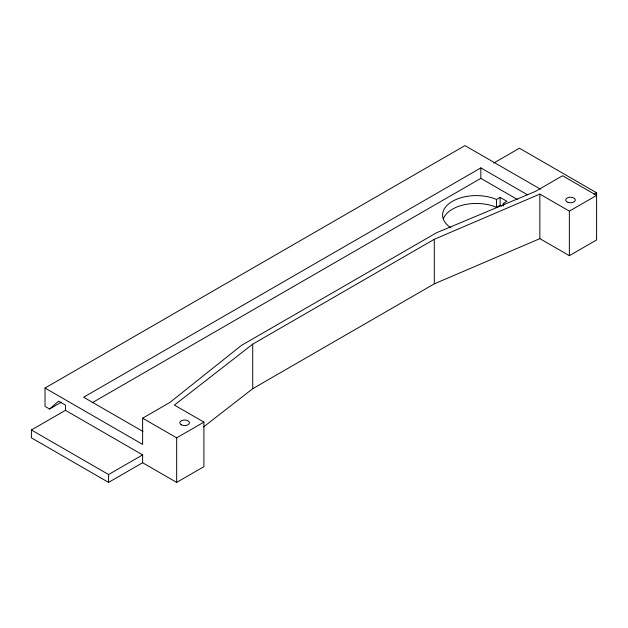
<?xml version="1.0" encoding="UTF-8"?>
<svg xmlns="http://www.w3.org/2000/svg" width="628" height="628" viewBox="0 0 628 628"><rect width="100%" height="100%" fill="white"/><g stroke="black" fill="none" stroke-linecap="round" stroke-linejoin="round"><path stroke-width="0.94" d="M540.488 189.209L464.948 145.602L45.02 388.041L45.02 406.395L49.557 409.009L58.64 401.151L65.445 405.084L65.445 410.32L142.627 454.876L142.627 462.742L108.573 482.398L31.4 437.842L31.4 429.976L65.445 410.32M45.02 388.041L142.627 444.396L142.627 418.185L169.866 402.462L241.364 345.455L436.57 232.745L535.315 191.469L562.555 175.738L596.6 195.402L569.361 211.126L539.852 194.091L434.301 239.299L252.715 344.144L174.403 405.076L203.912 422.118L203.912 466.675L176.672 482.398L142.627 462.742M203.574 426.938L252.715 388.701L434.301 283.856L539.852 238.648L569.361 255.682L596.6 239.959L596.6 192.78L519.427 148.224L493.679 163.084M450.825 227.799A33.708 19.46 0 0 1 451.626 201.8A33.708 19.46 0 0 1 496.497 199.476L500.131 197.365L506.937 201.298L503.279 203.394L503.279 206.015M443.36 218.787A33.708 19.46 0 0 1 496.497 207.342L500.131 205.23L500.131 197.365M49.557 409.009L61.434 402.155M527.465 194.798L480.836 167.88L83.61 397.218L142.948 431.483M92.096 402.799L480.836 178.36L517.291 199.414M31.4 429.976L108.573 474.54L142.627 454.876M594.112 194.217L596.6 192.78M142.627 418.185L176.672 437.842L203.912 422.118M500.131 205.23L501.646 206.102M569.361 211.126L569.361 255.682M539.852 194.091L539.852 238.648M496.497 199.476L496.497 207.342M480.836 167.88L480.836 178.36M434.301 239.299L434.301 283.856M252.715 344.144L252.715 388.701M176.672 437.842L176.672 482.398M108.573 474.54L108.573 482.398M503.279 203.394A33.708 19.46 0 0 1 504.653 204.54M568.089 202.397A4.812 2.779 0 0 0 575.311 199.987A4.812 2.779 0 0 0 568.089 197.577A4.812 2.779 0 0 0 568.089 202.397M181.209 424.74A4.812 2.779 0 0 0 189.271 423.492A4.812 2.779 0 0 0 183.368 420.085A4.812 2.779 0 0 0 181.209 424.74"/></g></svg>
